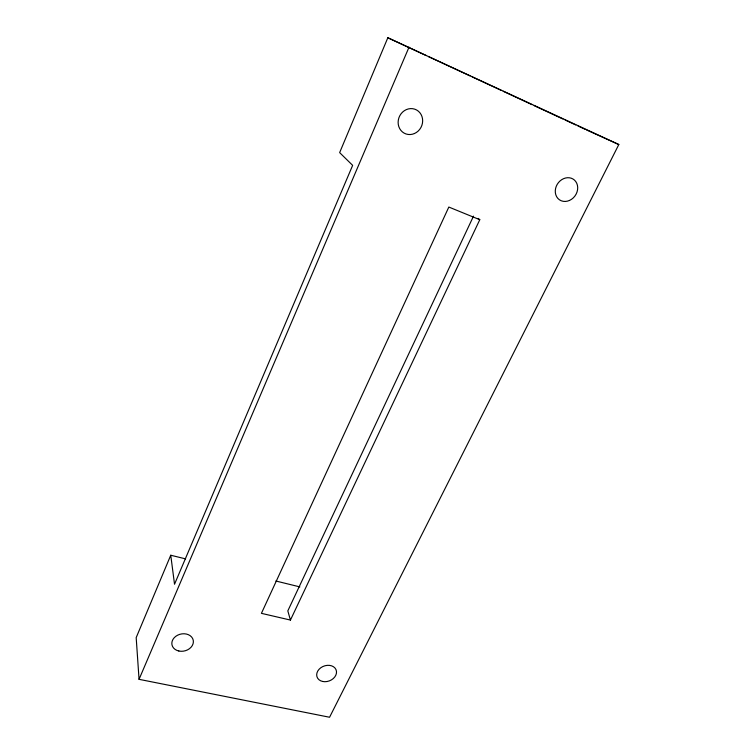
<?xml version="1.0" encoding="UTF-8"?>
<svg xmlns="http://www.w3.org/2000/svg" width="755" height="755" viewBox="0 0 755 755"><rect width="100%" height="100%" fill="white"/><g stroke="black" fill="none" stroke-linecap="round" stroke-linejoin="round"><path stroke-width="1.13" d="M170.753 555.236L136.183 637.626L139.052 679.33L329.567 717.25L618.817 144.535L387.834 37.75L339.646 152.614L352.651 165.364L174.528 584.238L170.753 555.236L185.598 558.879M139.052 679.33L409.031 47.159M473.508 216.138L287.815 610.889L290.439 620.072L261.419 613.343L448.829 207.049L479.784 219.705L290.439 620.072M275.868 581.01L299.867 586.899M586.512 129.945L618.817 144.535M387.834 37.75L426.282 55.596M428.425 56.587L470.082 75.915M472.215 76.906L501.056 90.289M503.198 91.279L532.039 104.671M534.172 105.662L563.013 119.045M565.155 120.036L575.829 124.99M577.971 125.981L585.446 129.454M478.141 218.374L479.784 219.705M569.468 200.453A12.41 10.617 -55.8 0 0 574.366 180.011A12.41 10.617 -55.8 0 0 555.633 188.278A12.41 10.617 -55.8 0 0 569.468 200.453M414.438 133.531A13.146 12.08 -66 0 0 418.393 111.221A13.146 12.08 -66 0 0 398.338 119.969A13.146 12.08 -66 0 0 414.438 133.531M322.611 681.463A10.183 7.89 -20.5 0 0 336.466 671.261A10.183 7.89 -20.5 0 0 320.715 667.807A10.183 7.89 -20.5 0 0 322.611 681.463M178.841 651.008A10.881 8.645 -12.9 0 0 193.233 640.202A10.881 8.645 -12.9 0 0 175.736 636.361A10.881 8.645 -12.9 0 0 178.841 651.008"/></g></svg>
